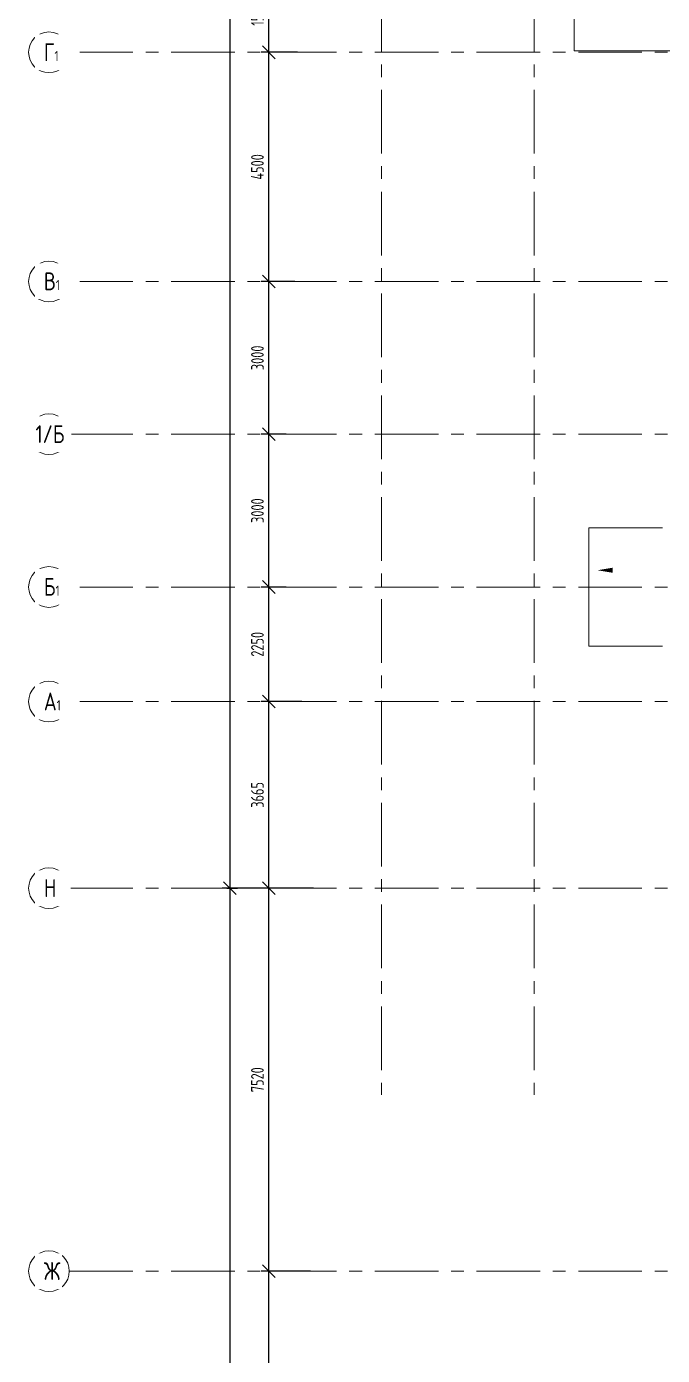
# Model space of a CAD drawing. Header units: millimetres. Extents: x -13407 to 95998, y -2719 to 109387.
# Drawn here: x -13404 to -912, y 18198 to 44292 of the extents above; entities that cross this region are included whole.
import ezdxf

# ---------------------------------------------------------------- set-up
doc = ezdxf.new("R2010")
doc.units = ezdxf.units.MM
doc.linetypes.add('CENTER', pattern=[2, 1.25, -0.25, 0.25, -0.25])
for name, color, linetype, lineweight in [('АР_Оси', 193, 'Continuous', 9), ('АР_Оси размеры', 164, 'Continuous', 9), ('АР_Утеплитель', 250, 'Continuous', 9)]:
    doc.layers.add(name, color=color, linetype=linetype, lineweight=lineweight)
doc.styles.add('ГОСТ 2.304', font='isocpeur.ttf', dxfattribs={"width": 0.7})
doc.dimstyles.new('СПДС', dxfattribs={"dimscale": 100, "dimtxt": 2.5, "dimasz": 2.5, "dimexe": 1.5, "dimexo": 0, "dimgap": 1, "dimtad": 1, "dimdec": 0, "dimrnd": 1, "dimtxsty": 'ГОСТ 2.304', "dimblk": 'OBLIQUE', "dimcen": 2.5, "dimdle": 1.5, "dimadec": 0, "dimazin": 2, "dimtfac": 0.75, "dimtdec": 0, "dimtmove": 1, "dimatfit": 3, "dimfxl": 1, "dimtolj": 1, "dimarcsym": 1})

# ---------------------------------------------------------------- blocks, each defined once
blk = doc.blocks.new('_Oblique')
at = {"color": 0, "linetype": 'ByBlock', "lineweight": -2}
blk.add_line((-0.5, -0.5), (0.5, 0.5), dxfattribs=at)
blk = doc.blocks.new('*D343')
at = {"layer": 'АР_Оси размеры', "color": 0, "lineweight": -2, "ltscale": 100, "transparency": 16777216}
for p, q in [((-7825, 19852), (-8793, 19852)), ((-8643, 15532), (-8643, 20002)), ((-8293, 15682), (-8793, 15682))]:
    blk.add_line(p, q, dxfattribs=at)
at = {"layer": 'АР_Оси размеры', "color": 0, "lineweight": -2, "ltscale": 100, "transparency": 16777216, "xscale": 250, "yscale": 250, "zscale": 250}
for p, rotation in [((-8643, 19852), 90), ((-8643, 15682), 270)]:
    blk.add_blockref('_Oblique', p, dxfattribs=dict(at, rotation=rotation))
at = {"layer": 'АР_Оси размеры', "color": 0, "ltscale": 100, "transparency": 16777216, "insert": (-8868, 17767), "char_height": 250, "attachment_point": 5, "rotation": 90, "style": 'ГОСТ 2.304'}
blk.add_mtext('\\A1;4170', dxfattribs=at)
blk = doc.blocks.new('*D344')
at = {"layer": 'АР_Оси размеры', "color": 0, "lineweight": -2, "ltscale": 100, "transparency": 16777216}
for p, q in [((-8643, 19702), (-8643, 27522)), ((-7764, 27372), (-8793, 27372)), ((-7825, 19852), (-8793, 19852))]:
    blk.add_line(p, q, dxfattribs=at)
at = {"layer": 'АР_Оси размеры', "color": 0, "lineweight": -2, "ltscale": 100, "transparency": 16777216, "xscale": 250, "yscale": 250, "zscale": 250}
for p, rotation in [((-8643, 27372), 90), ((-8643, 19852), 270)]:
    blk.add_blockref('_Oblique', p, dxfattribs=dict(at, rotation=rotation))
at = {"layer": 'АР_Оси размеры', "color": 0, "ltscale": 100, "transparency": 16777216, "insert": (-8868, 23612), "char_height": 250, "attachment_point": 5, "rotation": 90, "style": 'ГОСТ 2.304'}
blk.add_mtext('\\A1;7520', dxfattribs=at)
blk = doc.blocks.new('*D345')
at = {"layer": 'АР_Оси размеры', "color": 0, "lineweight": -2, "ltscale": 100, "transparency": 16777216}
for p, q in [((-8643, 27222), (-8643, 31187)), ((-7994, 31037), (-8793, 31037)), ((-7764, 27372), (-8793, 27372))]:
    blk.add_line(p, q, dxfattribs=at)
at = {"layer": 'АР_Оси размеры', "color": 0, "lineweight": -2, "ltscale": 100, "transparency": 16777216, "xscale": 250, "yscale": 250, "zscale": 250}
for p, rotation in [((-8643, 31037), 90), ((-8643, 27372), 270)]:
    blk.add_blockref('_Oblique', p, dxfattribs=dict(at, rotation=rotation))
at = {"layer": 'АР_Оси размеры', "color": 0, "ltscale": 100, "transparency": 16777216, "insert": (-8868, 29205), "char_height": 250, "attachment_point": 5, "rotation": 90, "style": 'ГОСТ 2.304'}
blk.add_mtext('\\A1;3665', dxfattribs=at)
blk = doc.blocks.new('*D347')
at = {"layer": 'АР_Оси размеры', "color": 0, "lineweight": -2, "ltscale": 100, "transparency": 16777216}
for p, q in [((-8643, 30887), (-8643, 33437)), ((-8301, 33287), (-8793, 33287)), ((-7994, 31037), (-8793, 31037))]:
    blk.add_line(p, q, dxfattribs=at)
at = {"layer": 'АР_Оси размеры', "color": 0, "lineweight": -2, "ltscale": 100, "transparency": 16777216, "xscale": 250, "yscale": 250, "zscale": 250}
for p, rotation in [((-8643, 33287), 90), ((-8643, 31037), 270)]:
    blk.add_blockref('_Oblique', p, dxfattribs=dict(at, rotation=rotation))
at = {"layer": 'АР_Оси размеры', "color": 0, "ltscale": 100, "transparency": 16777216, "insert": (-8868, 32162), "char_height": 250, "attachment_point": 5, "rotation": 90, "style": 'ГОСТ 2.304'}
blk.add_mtext('\\A1;2250', dxfattribs=at)
blk = doc.blocks.new('*D348')
at = {"layer": 'АР_Оси размеры', "color": 0, "lineweight": -2, "ltscale": 100, "transparency": 16777216}
for p, q in [((-8301, 36287), (-8793, 36287)), ((-8643, 33137), (-8643, 36437)), ((-8301, 33287), (-8793, 33287))]:
    blk.add_line(p, q, dxfattribs=at)
at = {"layer": 'АР_Оси размеры', "color": 0, "lineweight": -2, "ltscale": 100, "transparency": 16777216, "xscale": 250, "yscale": 250, "zscale": 250}
for p, rotation in [((-8643, 36287), 90), ((-8643, 33287), 270)]:
    blk.add_blockref('_Oblique', p, dxfattribs=dict(at, rotation=rotation))
at = {"layer": 'АР_Оси размеры', "color": 0, "ltscale": 100, "transparency": 16777216, "insert": (-8868, 34787), "char_height": 250, "attachment_point": 5, "rotation": 90, "style": 'ГОСТ 2.304'}
blk.add_mtext('\\A1;3000', dxfattribs=at)
blk = doc.blocks.new('*D349')
at = {"layer": 'АР_Оси размеры', "color": 0, "lineweight": -2, "ltscale": 100, "transparency": 16777216}
for p, q in [((-8643, 36137), (-8643, 39437)), ((-8134, 39287), (-8793, 39287)), ((-8301, 36287), (-8793, 36287))]:
    blk.add_line(p, q, dxfattribs=at)
at = {"layer": 'АР_Оси размеры', "color": 0, "lineweight": -2, "ltscale": 100, "transparency": 16777216, "xscale": 250, "yscale": 250, "zscale": 250}
for p, rotation in [((-8643, 39287), 90), ((-8643, 36287), 270)]:
    blk.add_blockref('_Oblique', p, dxfattribs=dict(at, rotation=rotation))
at = {"layer": 'АР_Оси размеры', "color": 0, "ltscale": 100, "transparency": 16777216, "insert": (-8868, 37787), "char_height": 250, "attachment_point": 5, "rotation": 90, "style": 'ГОСТ 2.304'}
blk.add_mtext('\\A1;3000', dxfattribs=at)
blk = doc.blocks.new('*D299')
at = {"layer": 'АР_Оси размеры', "color": 0, "lineweight": -2, "ltscale": 100, "transparency": 16777216}
for p, q in [((-8643, 39137), (-8643, 43937)), ((-8080, 43787), (-8793, 43787)), ((-8134, 39287), (-8793, 39287))]:
    blk.add_line(p, q, dxfattribs=at)
at = {"layer": 'АР_Оси размеры', "color": 0, "lineweight": -2, "ltscale": 100, "transparency": 16777216, "xscale": 250, "yscale": 250, "zscale": 250}
for p, rotation in [((-8643, 43787), 90), ((-8643, 39287), 270)]:
    blk.add_blockref('_Oblique', p, dxfattribs=dict(at, rotation=rotation))
at = {"layer": 'АР_Оси размеры', "color": 0, "ltscale": 100, "transparency": 16777216, "insert": (-8868, 41537), "char_height": 250, "attachment_point": 5, "rotation": 90, "style": 'ГОСТ 2.304'}
blk.add_mtext('\\A1;4500', dxfattribs=at)
blk = doc.blocks.new('*D300')
at = {"layer": 'АР_Оси размеры', "color": 0, "lineweight": -2, "ltscale": 100, "transparency": 16777216}
for p, q in [((-8643, 43637), (-8643, 45437)), ((-8080, 45287), (-8793, 45287)), ((-8080, 43787), (-8793, 43787))]:
    blk.add_line(p, q, dxfattribs=at)
at = {"layer": 'АР_Оси размеры', "color": 0, "lineweight": -2, "ltscale": 100, "transparency": 16777216, "xscale": 250, "yscale": 250, "zscale": 250}
for p, rotation in [((-8643, 45287), 90), ((-8643, 43787), 270)]:
    blk.add_blockref('_Oblique', p, dxfattribs=dict(at, rotation=rotation))
at = {"layer": 'АР_Оси размеры', "color": 0, "ltscale": 100, "transparency": 16777216, "insert": (-8868, 44537), "char_height": 250, "attachment_point": 5, "rotation": 90, "style": 'ГОСТ 2.304'}
blk.add_mtext('\\A1;1500', dxfattribs=at)
blk = doc.blocks.new('*D309')
at = {"layer": 'АР_Оси размеры', "color": 0, "lineweight": -2, "ltscale": 100, "transparency": 16777216}
for p, q in [((-9413, 75437), (-9413, 27222)), ((-9469, 75287), (-9263, 75287)), ((-9469, 27372), (-9263, 27372))]:
    blk.add_line(p, q, dxfattribs=at)
at = {"layer": 'АР_Оси размеры', "color": 0, "lineweight": -2, "ltscale": 100, "transparency": 16777216, "xscale": 250, "yscale": 250, "zscale": 250}
for p, rotation in [((-9413, 75287), 90), ((-9413, 27372), 270)]:
    blk.add_blockref('_Oblique', p, dxfattribs=dict(at, rotation=rotation))
at = {"layer": 'АР_Оси размеры', "color": 0, "ltscale": 100, "transparency": 16777216, "insert": (-9638, 51330), "char_height": 250, "attachment_point": 5, "rotation": 90, "style": 'ГОСТ 2.304'}
blk.add_mtext('\\A1;47915', dxfattribs=at)
blk = doc.blocks.new('*D386')
at = {"layer": 'АР_Оси размеры', "color": 0, "lineweight": -2, "ltscale": 100, "transparency": 16777216}
for p, q in [((-9413, 27522), (-9413, -258)), ((-8793, 27372), (-9563, 27372)), ((-9155, -108), (-9563, -108))]:
    blk.add_line(p, q, dxfattribs=at)
at = {"layer": 'АР_Оси размеры', "color": 0, "lineweight": -2, "ltscale": 100, "transparency": 16777216, "xscale": 250, "yscale": 250, "zscale": 250}
for p, rotation in [((-9413, 27372), 90), ((-9413, -108), 270)]:
    blk.add_blockref('_Oblique', p, dxfattribs=dict(at, rotation=rotation))
at = {"layer": 'АР_Оси размеры', "color": 0, "ltscale": 100, "transparency": 16777216, "insert": (-9638, 13632), "char_height": 250, "attachment_point": 5, "rotation": 90, "style": 'ГОСТ 2.304'}
blk.add_mtext('\\A1;27480', dxfattribs=at)

msp = doc.modelspace()

# ---------------------------------------------------------------- linework, layer by layer
at = {"linetype": 'Continuous'}
msp.add_lwpolyline([(-1560.5, 33616.2, 0, 0, 0), (-2189.5, 33616.2, 0, 100, 0), (-1889.5, 33616.2, 100, 100, 0)], format="xyseb", dxfattribs=at)
at = {"layer": 'АР_Оси', "linetype": 'CENTER', "ltscale": 1000}
for p, q in [((-6430.1, 79049.7), (-6430.1, 23317.3)), ((-3430.1, 79049.7), (-3430.1, 23317.3)), ((-12563.8, 43787.2), (70614.6, 43787.2)), ((-12563.8, 39287.2), (70614.6, 39287.2)), ((-12563.8, 36287.2), (70614.6, 36287.2)), ((-12563.8, 33287.2), (70614.6, 33287.2)), ((-12563.8, 31037.2), (70614.6, 31037.2)), ((-12563.8, 27372.2), (71033.4, 27372.2)), ((-12563.8, 19852.2), (71033.4, 19852.2))]:
    msp.add_line(p, q, dxfattribs=at)
at = {"layer": 'АР_Оси', "ltscale": 0.5}
for centre in [(-12963.8, 43787.2), (-12963.8, 39287.2), (-12963.8, 36287.2), (-12963.8, 33287.2), (-12963.8, 31037.2), (-12963.8, 27372.2), (-12963.8, 19852.2)]:
    msp.add_circle(centre, 400, dxfattribs=at)
at = {"layer": 'АР_Утеплитель', "ltscale": 0.25}
for points in [[(-750.3, 43817.2), (-2643.2, 43817.4), (-2643.2, 45635.6)], [(-910.2, 32122.2), (-2360.4, 32122.3), (-2360.1, 34452.3), (-910.2, 34452.2)], [(-910.2, 32122.2), (-2360.4, 32122.3), (-2360.1, 34452.3), (-910.2, 34452.2)]]:
    msp.add_lwpolyline(points, dxfattribs=at)

# ---------------------------------------------------------------- dimensions: what is measured, and where the dimension line sits
at = {"layer": 'АР_Оси размеры', "ltscale": 100}
for base, p1, p2, picture, middle in [((-9413.3, 27372.2), (-9469.1, 75287.2), (-9469.1, 27372.2), '*D309', (-9638.3, 51329.7)), ((-8642.7, 45287.2), (-8079.8, 43787.2), (-8079.8, 45287.2), '*D300', (-8867.7, 44537.2)), ((-8642.7, 43787.2), (-8133.8, 39287.2), (-8079.8, 43787.2), '*D299', (-8867.7, 41537.2)), ((-8642.7, 39287.2), (-8300.8, 36287.2), (-8133.8, 39287.2), '*D349', (-8867.7, 37787.2)), ((-8642.7, 36287.2), (-8300.8, 33287.2), (-8300.8, 36287.2), '*D348', (-8867.7, 34787.2)), ((-8642.7, 33287.2), (-7993.9, 31037.2), (-8300.8, 33287.2), '*D347', (-8867.7, 32162.2)), ((-8642.7, 31037.2), (-7764, 27372.2), (-7993.9, 31037.2), '*D345', (-8867.7, 29204.7)), ((-9413.3, -107.8), (-8792.7, 27372.2), (-9154.8, -107.8), '*D386', (-9638.3, 13632.2)), ((-8642.7, 27372.2), (-7824.9, 19852.2), (-7764, 27372.2), '*D344', (-8867.7, 23612.2)), ((-8642.7, 19852.2), (-8292.9, 15682.2), (-7824.9, 19852.2), '*D343', (-8867.7, 17767.2))]:
    dim = msp.add_linear_dim(base=base, p1=p1, p2=p2, angle=90, dimstyle='СПДС', dxfattribs=at)
    dim.commit()
    dim.dimension.update_dxf_attribs({"geometry": picture, "text_midpoint": middle})

# ---------------------------------------------------------------- next in the draw order: texts
at = {"layer": 'АР_Оси', "char_height": 350, "attachment_point": 1, "line_spacing_factor": 1.149209, "style": 'ГОСТ 2.304', "bg_fill": 2}
for s, insert, width in [('{\\W0.8;Г\\H0.57143x;1}', (-13063.6, 43965), 528.82), ('{\\W0.8;В\\H0.57143x;1}', (-13063.6, 39465), 528.82), ('{\\W0.8;1/Б}', (-13228.5, 36465), 528.82), ('{\\W0.8;Б\\H0.57143x;1}', (-13063.6, 33465), 528.82), ('{\\W0.8;А\\H0.57143x;1}', (-13063.6, 31215), 528.82), ('{\\W0.8;Ж}', (-13063.6, 20030), 178.206)]:
    msp.add_mtext(s, dxfattribs=dict(at, insert=insert, width=width))
at = {"layer": 'АР_Оси', "insert": (-13063.6, 27550), "char_height": 350, "attachment_point": 1, "line_spacing_factor": 1.149209, "style": 'ГОСТ 2.304', "bg_fill": 2}
msp.add_mtext('{\\W0.8;Н}', dxfattribs=at)

doc.saveas('drawing.dxf')
